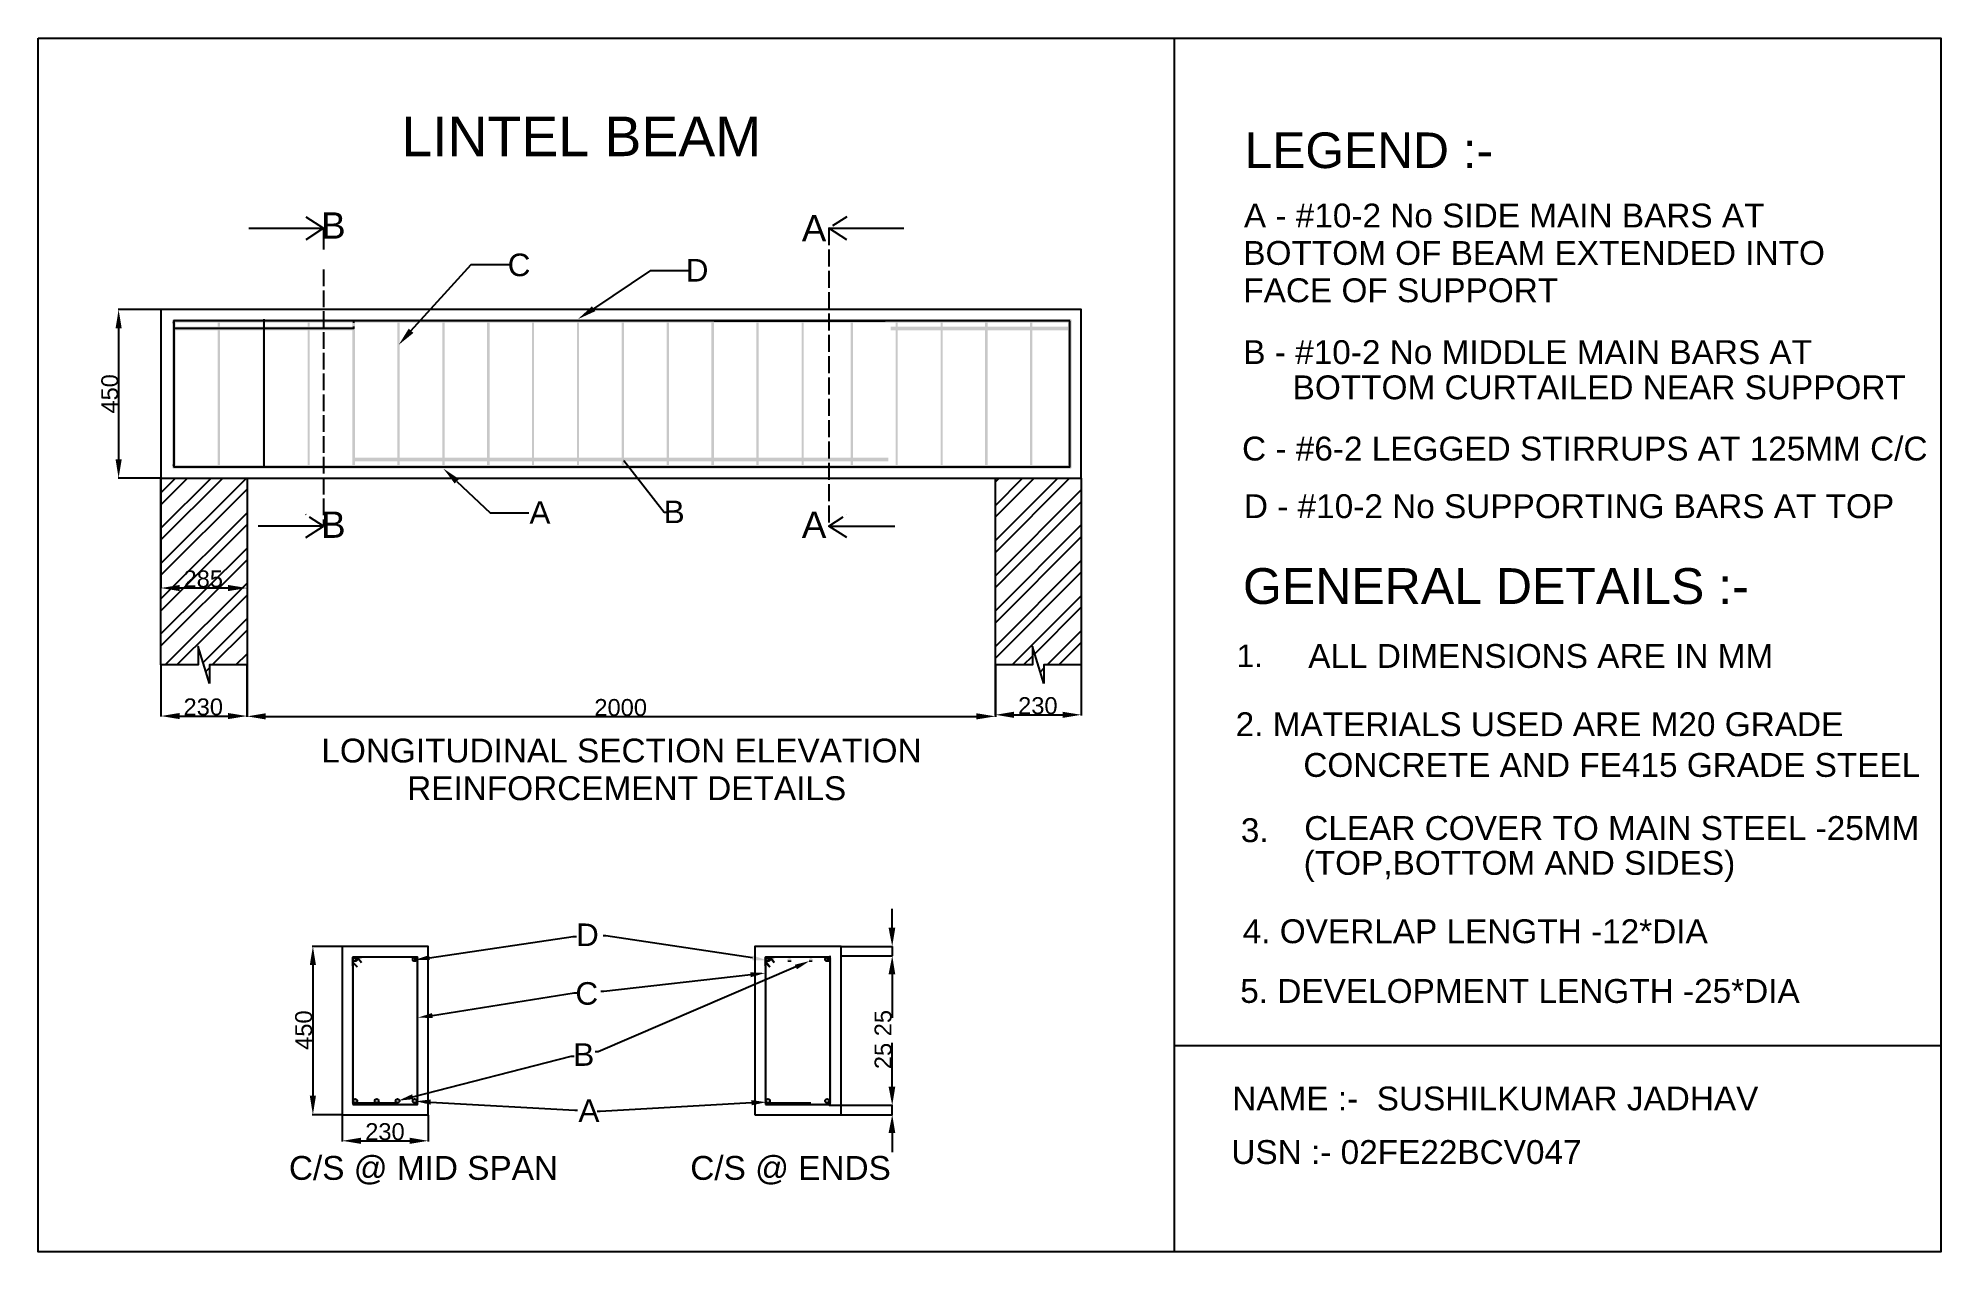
# Model space of a CAD drawing. Header units: millimetres. Extents: x 767 to 5854, y 447 to 3694.
import ezdxf

# ---------------------------------------------------------------- set-up
doc = ezdxf.new("R2010")
doc.units = ezdxf.units.MM
doc.linetypes.add('PDF_IMPORT', pattern=[1, 0.8, -0.2])
doc.layers.add('PDF_PDF_0', color=7, linetype='Continuous')
doc.layers.add('PDF_Text', color=7, linetype='Continuous')
doc.styles.add('PDF ArialMT', font='arial.ttf')
doc.styles.add('PDF TimesNewRomanPS-BoldMT', font='arial.ttf')
doc.styles.add('PDF TimesNewRomanPSMT', font='arial.ttf')

msp = doc.modelspace()

# ---------------------------------------------------------------- hatches: boundary and pattern name
at = {"layer": 'PDF_PDF_0', "transparency": 33554559}
h = msp.add_hatch(color=256, dxfattribs=at)
h.paths.add_polyline_path([(1128, 2942), (1125.6, 2939.5), (1125.6, 2938.7), (1124.7, 2937.9), (1124.7, 2546.4), (1125.6, 2545.6), (1125.6, 2544.8), (1128, 2542.3), (3527.8, 2542.3), (3529.4, 2543.9), (3529.4, 2544.8), (3530.2, 2545.6), (3530.2, 2938.7), (3529.4, 2939.5), (3529.4, 2940.3), (3527.8, 2942)])
h.paths.add_polyline_path([(3520.4, 2932.2), (3520.4, 2552.1), (3424.6, 2552.1), (3424.6, 2932.2)], flags=0)
h.paths.add_polyline_path([(1246.8, 2932.2), (1246.8, 2552.1), (1134.6, 2552.1), (1134.6, 2932.2)], flags=0)
h.paths.add_polyline_path([(1253.3, 2932.2), (1367.2, 2932.2), (1367.2, 2552.1), (1253.3, 2552.1)], flags=0)
h.paths.add_polyline_path([(1372.9, 2932.2), (1487.6, 2932.2), (1487.6, 2552.1), (1372.9, 2552.1)], flags=0)
h.paths.add_polyline_path([(1493.3, 2932.2), (1607.1, 2932.2), (1607.1, 2552.1), (1493.3, 2552.1)], flags=0)
h.paths.add_polyline_path([(1613.7, 2932.2), (1727.5, 2932.2), (1727.5, 2552.1), (1613.7, 2552.1)], flags=0)
h.paths.add_polyline_path([(1733.3, 2932.2), (1847.9, 2932.2), (1847.9, 2552.1), (1733.3, 2552.1)], flags=0)
h.paths.add_polyline_path([(1853.7, 2932.2), (1966.7, 2932.2), (1966.7, 2552.1), (1853.7, 2552.1)], flags=0)
h.paths.add_polyline_path([(1974.1, 2932.2), (2087.1, 2932.2), (2087.1, 2552.1), (1974.1, 2552.1)], flags=0)
h.paths.add_polyline_path([(2092.8, 2932.2), (2207.5, 2932.2), (2207.5, 2552.1), (2092.8, 2552.1)], flags=0)
h.paths.add_polyline_path([(2213.2, 2932.2), (2327.1, 2932.2), (2327.1, 2552.1), (2213.2, 2552.1)], flags=0)
h.paths.add_polyline_path([(2332.8, 2932.2), (2447.5, 2932.2), (2447.5, 2552.1), (2332.8, 2552.1)], flags=0)
h.paths.add_polyline_path([(2453.2, 2932.2), (2567, 2932.2), (2567, 2552.1), (2453.2, 2552.1)], flags=0)
h.paths.add_polyline_path([(2573.6, 2932.2), (2687.4, 2932.2), (2687.4, 2552.1), (2573.6, 2552.1)], flags=0)
h.paths.add_polyline_path([(2693.2, 2932.2), (2807.8, 2932.2), (2807.8, 2552.1), (2693.2, 2552.1)], flags=0)
h.paths.add_polyline_path([(2813.6, 2932.2), (2938.9, 2932.2), (2938.9, 2552.1), (2813.6, 2552.1)], flags=0)
h.paths.add_polyline_path([(2945.4, 2932.2), (3059.3, 2932.2), (3059.3, 2552.1), (2945.4, 2552.1)], flags=0)
h.paths.add_polyline_path([(3065, 2932.2), (3179.7, 2932.2), (3179.7, 2552.1), (3065, 2552.1)], flags=0)
h.paths.add_polyline_path([(3185.4, 2932.2), (3298.4, 2932.2), (3298.4, 2552.1), (3185.4, 2552.1)], flags=0)
h.paths.add_polyline_path([(3305, 2932.2), (3418.8, 2932.2), (3418.8, 2552.1), (3305, 2552.1)], flags=0)
for points in [[(1129.6, 2922.3), (1129.6, 2912.5), (1610.4, 2912.5), (1610.4, 2922.3)], [(3046.2, 2922.3), (3046.2, 2912.5), (3525.3, 2912.5), (3525.3, 2922.3)], [(3525.3, 2938.7), (3524.5, 2937.9), (3523.7, 2937.1), (3524.5, 2936.3), (3525.3, 2935.4), (3526.1, 2936.3), (3526.9, 2937.1), (3526.1, 2937.9)], [(3039.6, 2562), (3039.6, 2571.8), (1611.2, 2571.8), (1611.2, 2562)], [(2721, 1207.3), (2725.1, 1211.4), (2713.6, 1226.1), (2708.7, 1222)], [(2732.5, 1219.6), (2737.4, 1222.8), (2725.1, 1238.4), (2721, 1234.3)]]:
    msp.add_hatch(color=256, dxfattribs=at).paths.add_polyline_path(points)
h = msp.add_hatch(color=256, dxfattribs=at)
h.paths.add_polyline_path([(1612.1, 1231), (1611.2, 1230.2), (1611.2, 1233.5), (1615.3, 1233.5), (1614.5, 1232.7), (1613.7, 1232.7), (1612.9, 1231.9), (1612.1, 1231.9)])
h.paths.add_polyline_path([(1611.2, 1215.1), (1617.8, 1207.3), (1622.7, 1211.4), (1611.2, 1225.1), (1611.2, 1226.1), (1613.7, 1223.7), (1618.6, 1223.7), (1618.6, 1224.5), (1619.4, 1225.3), (1620.2, 1225.3), (1620.2, 1226.1), (1621.1, 1226.9), (1621.1, 1229.4), (1620.2, 1230.2), (1620.2, 1231), (1619.4, 1231.9), (1618.6, 1231.9), (1618.6, 1232.7), (1617, 1232.7), (1616.1, 1233.5), (1618.4, 1233.5), (1629.3, 1219.6), (1634.2, 1222.8), (1626.3, 1233.5), (1773.4, 1233.5), (1772.6, 1232.7), (1771.8, 1232.7), (1770.9, 1231.9), (1770.1, 1231.9), (1769.3, 1231), (1769.3, 1225.3), (1770.1, 1225.3), (1771.8, 1223.7), (1775.9, 1223.7), (1777.5, 1225.3), (1778.3, 1225.3), (1778.3, 1226.1), (1779.1, 1226.9), (1779.1, 851), (1778.3, 851.8), (1778.3, 853.5), (1776.7, 855.1), (1775.9, 855.1), (1775, 855.9), (1772.6, 855.9), (1771.8, 855.1), (1770.9, 855.1), (1769.3, 853.5), (1769.3, 847.7), (1771.8, 845.3), (1731.6, 845.3), (1734.1, 847.7), (1734.1, 853.5), (1732.5, 855.1), (1731.6, 855.1), (1730.8, 855.9), (1728.4, 855.9), (1727.5, 855.1), (1726.7, 855.1), (1725.1, 853.5), (1725.1, 851.8), (1724.3, 851), (1724.3, 849.4), (1725.1, 848.6), (1725.1, 847.7), (1727.5, 845.3), (1674.3, 845.3), (1676.8, 847.7), (1676.8, 848.6), (1677.6, 849.4), (1677.6, 851), (1676.8, 851.8), (1676.8, 853.5), (1675.1, 855.1), (1674.3, 855.1), (1673.5, 855.9), (1671, 855.9), (1670.2, 855.1), (1669.4, 855.1), (1667.7, 853.5), (1667.7, 847.7), (1670.2, 845.3), (1618.6, 845.3), (1618.6, 846.1), (1620.2, 847.7), (1620.2, 848.6), (1621.1, 849.4), (1621.1, 851), (1620.2, 851.8), (1620.2, 853.5), (1618.6, 855.1), (1617, 855.9), (1614.5, 855.9), (1613.7, 855.1), (1612.9, 855.1), (1612.1, 854.3), (1612.1, 853.5), (1611.2, 851.8)], flags=0)
h.paths.add_polyline_path([(1612.1, 846.9), (1613.7, 845.3), (1611.2, 845.3), (1611.2, 848.6), (1612.1, 847.7)], flags=0)
h.paths.add_polyline_path([(1778.3, 1231), (1777.5, 1231.9), (1776.7, 1231.9), (1775.9, 1232.7), (1775, 1232.7), (1774.2, 1233.5), (1779.1, 1233.5), (1779.1, 1229.4), (1778.3, 1230.2)], flags=0)
h.paths.add_polyline_path([(1775.9, 845.3), (1778.3, 847.7), (1778.3, 848.6), (1779.1, 849.4), (1779.1, 845.3)], flags=0)
h.paths.add_polyline_path([(1604.7, 845.3), (1607.1, 841.2), (1611.2, 839.5), (1779.1, 839.5), (1783.2, 841.2), (1784.9, 845.3), (1784.9, 1233.5), (1783.2, 1237.6), (1779.1, 1239.2), (1611.2, 1239.2), (1607.1, 1237.6), (1604.7, 1233.5)], flags=0)
h = msp.add_hatch(color=256, dxfattribs=at)
h.paths.add_polyline_path([(2721, 1223.7), (2722.7, 1225.3), (2723.5, 1225.3), (2723.5, 1226.9), (2724.3, 1228.6), (2723.5, 1229.4), (2723.5, 1231), (2722.7, 1231.9), (2721.8, 1231.9), (2721, 1232.7), (2720.2, 1232.7), (2719.4, 1233.5), (2775.9, 1233.5), (2774.3, 1232.7), (2773.4, 1232.7), (2772.6, 1231.9), (2771.8, 1231.9), (2771, 1231), (2771, 1230.2), (2770.2, 1229.4), (2770.2, 1226.9), (2771, 1226.1), (2771, 1225.3), (2771.8, 1225.3), (2773.4, 1223.7), (2778.3, 1223.7), (2780.8, 1226.1), (2780.8, 1230.2), (2780, 1231), (2780, 1231.9), (2779.2, 1231.9), (2778.3, 1232.7), (2777.5, 1232.7), (2776.7, 1233.5), (2831.6, 1233.5), (2830.8, 1232.7), (2829.9, 1232.7), (2827.5, 1230.2), (2827.5, 1226.1), (2828.3, 1225.3), (2829.1, 1225.3), (2829.1, 1224.5), (2829.9, 1223.7), (2834.9, 1223.7), (2837.3, 1226.1), (2837.3, 1230.2), (2836.5, 1231), (2836.5, 1231.9), (2835.7, 1231.9), (2834.9, 1232.7), (2834, 1232.7), (2833.2, 1233.5), (2876.6, 1233.5), (2875.8, 1232.7), (2875, 1232.7), (2874.2, 1231.9), (2873.4, 1231.9), (2872.5, 1231), (2872.5, 1230.2), (2871.7, 1229.4), (2871.7, 1226.9), (2872.5, 1226.1), (2872.5, 1225.3), (2873.4, 1225.3), (2875, 1223.7), (2879.1, 1223.7), (2881.5, 1226.1), (2881.5, 851.8), (2880.7, 853.5), (2880.7, 854.3), (2879.9, 855.1), (2879.1, 855.1), (2878.3, 855.9), (2875.8, 855.9), (2875, 855.1), (2874.2, 855.1), (2872.5, 853.5), (2872.5, 851.8), (2871.7, 851), (2871.7, 849.4), (2872.5, 848.6), (2872.5, 847.7), (2875, 845.3), (2721, 845.3), (2723.5, 847.7), (2723.5, 849.4), (2724.3, 850.2), (2723.5, 851), (2723.5, 853.5), (2721.8, 855.1), (2721, 855.1), (2720.2, 855.9), (2717.7, 855.9), (2716.9, 855.1), (2716.1, 855.1), (2714.5, 853.5), (2714.5, 851), (2713.6, 850.2), (2714.5, 849.4), (2714.5, 847.7), (2716.9, 845.3), (2713.6, 845.3), (2713.6, 850.2), (2713.6, 1226.9), (2714.5, 1226.9), (2714.5, 1225.3), (2715.3, 1225.3), (2716.9, 1223.7)])
h.paths.add_polyline_path([(2714.1, 1227.6), (2713.6, 1227.8), (2713.6, 1228.6), (2713.6, 1233.5), (2718.6, 1233.5), (2717.7, 1232.7), (2716.9, 1232.7), (2716.1, 1231.9), (2715.3, 1231.9), (2714.5, 1231), (2714.5, 1229.4), (2713.6, 1228.6)], flags=0)
h.paths.add_polyline_path([(2707.9, 1226.9), (2707.9, 845.3), (2709.6, 841.2), (2713.6, 839.5), (2881.5, 839.5), (2885.6, 841.2), (2888.1, 845.3), (2888.1, 1233.5), (2885.6, 1237.6), (2881.5, 1239.2), (2713.6, 1239.2), (2709.6, 1237.6), (2707.9, 1233.5), (2707.9, 1229.7), (2677.6, 1240), (2676, 1226.9)], flags=0)
h.paths.add_polyline_path([(2880.7, 1231), (2880.7, 1231.9), (2879.9, 1231.9), (2879.1, 1232.7), (2878.3, 1232.7), (2877.5, 1233.5), (2881.5, 1233.5), (2881.5, 1230.2)], flags=0)
h.paths.add_polyline_path([(2880.7, 846.9), (2880.7, 847.7), (2881.5, 848.6), (2881.5, 845.3), (2879.1, 845.3)], flags=0)

# ---------------------------------------------------------------- linework, layer by layer
at = {"layer": 'PDF_PDF_0', "lineweight": 25}
for points in [[(766.8, 3693.9), (5853.8, 3693.9), (5853.8, 447.2), (766.8, 447.2)], [(1095.2, 2516.9), (3555.6, 2516.9), (3555.6, 2967.4), (1095.2, 2967.4)], [(3525.3, 2937.1), (1129.6, 2937.1), (1129.6, 2547.2), (3525.3, 2547.2)], [(1225.5, 1967.3), (1195.2, 2066.4), (1195.2, 2017.3), (1095.2, 2017.3), (1095.2, 2516.9), (1325.4, 2516.9), (1325.4, 2017.3), (1225.5, 2017.3)], [(3455.7, 1967.3), (3425.4, 2066.4), (3425.4, 2017.3), (3326.3, 2017.3), (3326.3, 2516.9), (3555.6, 2516.9), (3555.6, 2017.3), (3455.7, 2017.3)], [(1580.1, 814.2), (1809.4, 814.2), (1809.4, 1264.6), (1580.1, 1264.6)], [(1608, 842), (1781.6, 842), (1781.6, 1236), (1608, 1236)], [(2683.3, 814.2), (2913.5, 814.2), (2913.5, 1264.6), (2683.3, 1264.6)], [(2711.2, 842), (2884.8, 842), (2884.8, 1236), (2711.2, 1236)]]:
    msp.add_lwpolyline(points, close=True, dxfattribs=at)
for points in [[(3803.8, 3693.9), (3803.8, 447.2)], [(1482.6, 3215.5), (1530.2, 3185.2), (1482.6, 3154.1)], [(1330.3, 3185.2), (1379.4, 3185.2), (1530.2, 3185.2), (1530.2, 3127.9)], [(2929.1, 3154.1), (2880.7, 3185.2), (3030.6, 3185.2), (3081.4, 3185.2)], [(1763.6, 2910.9), (1924.9, 3087.8), (2028.9, 3087.8)], [(2252.5, 2969.8), (2404.9, 3072.2), (2508.9, 3072.2)], [(1094.4, 2967.4), (981.4, 2967.4)], [(982.2, 2917.4), (982.2, 2566.9)], [(1610.4, 2922.3), (1610.4, 2917.4), (1129.6, 2917.4)], [(1370.4, 2942), (1370.4, 2937.1), (1370.4, 2547.2)], [(1610.4, 2937.1), (1610.4, 2932.2)], [(2574.4, 2937.1), (3023.2, 2937.1), (3031.4, 2937.1)], [(2332.8, 2563.6), (2440.9, 2426), (2449.1, 2426)], [(1094.4, 2516.9), (981.4, 2516.9)], [(1095.2, 2477.6), (1134.6, 2516.9)], [(1095.2, 2382.6), (1229.6, 2516.9)], [(1095.2, 2288.4), (1323.8, 2516.9)], [(1095.2, 2445.7), (1166.5, 2516.9)], [(1095.2, 2351.5), (1260.7, 2516.9)], [(1095.2, 2516.9), (1095.2, 2222.1)], [(1325.4, 2516.9), (1325.4, 2222.1)], [(1886.4, 2507.9), (1975.7, 2424.4), (2078.9, 2424.4)], [(3326.3, 2444), (3398.4, 2516.9)], [(3326.3, 2349.8), (3493.4, 2516.9)], [(3326.3, 2507.1), (3336.1, 2516.9)], [(3326.3, 2412.9), (3429.5, 2516.9)], [(3326.3, 2317.9), (3524.5, 2516.9)], [(1095.2, 2257.3), (1325.4, 2487.4)], [(3326.3, 2255.6), (3555.6, 2485.8)], [(3326.3, 2224.5), (3555.6, 2453.8)], [(1095.2, 2194.2), (1325.4, 2424.4)], [(1095.2, 2162.3), (1325.4, 2393.2)], [(3326.3, 2161.5), (3555.6, 2391.6)], [(1482.6, 2358), (1530.2, 2388.3), (1379.4, 2388.3), (1354.9, 2388.3)], [(2929.1, 2358), (2880.7, 2388.3), (3030.6, 2388.3), (3056.8, 2388.3)], [(3326.3, 2129.5), (3555.6, 2359.7)], [(1095.2, 2100), (1325.4, 2329.4)], [(1095.2, 2068.1), (1325.4, 2298.2)], [(3326.3, 2066.4), (3555.6, 2296.6)], [(3326.3, 2035.3), (3555.6, 2265.5)], [(1106.7, 2017.3), (1325.4, 2236)], [(1137.8, 2017.3), (1325.4, 2204)], [(1274.6, 2222.9), (1145.2, 2222.9)], [(3370.5, 2017.3), (3555.6, 2202.4)], [(1208.3, 2023.9), (1325.4, 2141)], [(3431.1, 2046.8), (3555.6, 2171.3)], [(1232, 2017.3), (1325.4, 2109.9)], [(3464.7, 2017.3), (3555.6, 2108.2)], [(1295.1, 2017.3), (1325.4, 2046.8)], [(3401.6, 2017.3), (3425.4, 2041.1)], [(3495.8, 2017.3), (3555.6, 2077.1)], [(1095.2, 2016.5), (1095.2, 1879.7)], [(1215.6, 2000.1), (1225.5, 2009.9)], [(1325.4, 1878.1), (1325.4, 2016.5), (1325.4, 1879.7)], [(3326.3, 1882.2), (3326.3, 2016.5), (3326.3, 1878.1)], [(3446.7, 1998.5), (3455.7, 2008.3)], [(3555.6, 2016.5), (3555.6, 1882.2)], [(3454, 1974.7), (3455.7, 1977.2)], [(3375.4, 1883.8), (3505.6, 1883.8)], [(1145.2, 1880.5), (1274.6, 1880.5)], [(1375.4, 1879.7), (3275.5, 1879.7)], [(3050.3, 1314.6), (3050.3, 1364.5)], [(1813.5, 1234.3), (2197.7, 1290.8), (2205.8, 1290.8)], [(2676.8, 1233.5), (2284.5, 1292.5), (2277.1, 1292.5)], [(1579.3, 1264.6), (1499.8, 1264.6)], [(1608, 1212.2), (1608, 1236), (1631.7, 1236), (1608, 1236)], [(1608, 1233.5), (1611.2, 1233.5), (1616.1, 1233.5), (1616.1, 1228.6)], [(1608, 1221.2), (1620.2, 1209.7)], [(1620.2, 1236), (1631.7, 1221.2)], [(1781.6, 1233.5), (1779.1, 1233.5), (1774.2, 1233.5), (1774.2, 1228.6)], [(2711.2, 1212.2), (2711.2, 1236), (2734.9, 1236), (2711.2, 1236)], [(2711.2, 1233.5), (2713.6, 1233.5), (2718.6, 1233.5), (2718.6, 1228.6)], [(2711.2, 1221.2), (2722.7, 1209.7)], [(2722.7, 1236), (2734.9, 1221.2)], [(2884.8, 1233.5), (2881.5, 1233.5), (2876.6, 1233.5), (2876.6, 1228.6)], [(2884.8, 1236), (2884.8, 1239.2)], [(2914.3, 1264.6), (3051.1, 1264.6)], [(2914.3, 1239.2), (3051.1, 1239.2)], [(3050.3, 1264.6), (3050.3, 1239.2)], [(1501.5, 1214.7), (1501.5, 864.9)], [(2792.3, 1209.7), (2264, 982.1), (2255.8, 982.1)], [(2671.9, 1188.4), (2279.6, 1144.2), (2271.4, 1144.2)], [(3050.3, 1189.3), (3050.3, 1073)], [(1820.9, 1079.5), (2200.1, 1140.1), (2208.3, 1140.1)], [(1768.5, 862.5), (2191.9, 970.6), (2200.1, 970.6)], [(3050.3, 889.5), (3050.3, 1006.6)], [(3803.8, 999.3), (5853.8, 999.3)], [(1579.3, 814.2), (1499.8, 814.2)], [(1608, 842), (1611.2, 842), (1611.2, 845.3), (1613.7, 845.3)], [(1729.2, 845.3), (1672.7, 845.3), (1616.1, 845.3), (1611.2, 845.3), (1621.1, 845.3)], [(1781.6, 842), (1781.6, 845.3), (1779.1, 845.3), (1774.2, 845.3)], [(1816, 847.7), (2201.8, 826.4), (2209.1, 826.4)], [(2674.3, 846.1), (2269.7, 823.2), (2261.5, 823.2)], [(2711.2, 842), (2713.6, 842), (2713.6, 845.3), (2716.9, 845.3)], [(2832.4, 845.3), (2775.9, 845.3), (2718.6, 845.3), (2713.6, 845.3), (2724.3, 845.3)], [(2884.8, 842), (2884.8, 845.3), (2881.5, 845.3), (2876.6, 845.3)], [(2881.5, 842), (2881.5, 839.5), (2906.1, 839.5)], [(2906.9, 839.5), (3051.1, 839.5)], [(2906.9, 814.2), (3051.1, 814.2)], [(3050.3, 814.2), (3050.3, 839.5)], [(1580.1, 813.3), (1580.1, 742.9)], [(1809.4, 813.3), (1809.4, 742.9)], [(3050.3, 765), (3050.3, 714.2)], [(1630.1, 744.5), (1760.3, 744.5)]]:
    msp.add_lwpolyline(points, dxfattribs=at)
at = {"layer": 'PDF_PDF_0', "linetype": 'PDF_IMPORT', "lineweight": 25, "ltscale": 57.038691}
msp.add_lwpolyline([(2929.1, 3215.5), (2880.7, 3185.2), (2880.7, 2388.3), (2929.1, 2419.4)], dxfattribs=at)
at = {"layer": 'PDF_PDF_0', "linetype": 'PDF_IMPORT', "lineweight": 25, "ltscale": 55.693895}
msp.add_lwpolyline([(1530.2, 3074.7), (1530.2, 2388.3), (1482.6, 2419.4)], dxfattribs=at)
at = {"layer": 'PDF_PDF_0', "lineweight": 0}
for points in [[(1129.6, 2933), (1127.2, 2933), (1129.6, 2933)], [(1129.6, 2932.2), (1128.8, 2932.2), (1129.6, 2932.2)], [(1129.6, 2551.3), (1127.2, 2551.3), (1129.6, 2551.3)], [(1129.6, 2552.1), (1128.8, 2552.1), (1129.6, 2552.1)], [(2780, 1225.3), (2771, 1225.3), (2780, 1225.3)], [(2836.5, 1225.3), (2828.3, 1225.3), (2836.5, 1225.3)], [(2880.7, 1225.3), (2872.5, 1225.3), (2880.7, 1225.3)], [(2880.7, 1225.3), (2872.5, 1225.3), (2880.7, 1225.3)], [(1618.6, 855.1), (1613.7, 855.1), (1618.6, 855.1)]]:
    msp.add_lwpolyline(points, dxfattribs=at)
at = {"layer": 'PDF_PDF_0', "lineweight": 25}
for centre in [(1614.7, 1229.9), (1773.6, 1229.9), (2718, 1229.9), (2876.1, 1229.9), (1614.7, 851.4), (1672.1, 851.4), (1727.8, 851.4), (1773.6, 851.4), (2718, 851.4), (2876.1, 851.4)]:
    msp.add_circle(centre, 5.32, dxfattribs=at)
at = {"layer": 'PDF_PDF_0', "transparency": 33554559}
for points in [[(974, 2917.4), (990.4, 2917.4), (982.2, 2967.4)], [(2256.6, 2963.3), (2209.9, 2942), (2247.6, 2976.4)], [(1770.1, 2905.1), (1730.8, 2873.2), (1757.8, 2916.6)], [(2574.4, 2936.3), (2570.3, 2937.1), (2574.4, 2937.9)], [(974, 2566.9), (990.4, 2566.9), (982.2, 2516.9)], [(2332, 2563.6), (2330.3, 2566.9), (2332.8, 2564.4)], [(1880.7, 2502.2), (1850.4, 2542.3), (1892.2, 2514.5)], [(1145.2, 2231.1), (1145.2, 2214.7), (1095.2, 2222.9)], [(1274.6, 2231.1), (1274.6, 2214.7), (1325.4, 2222.9)], [(1145.2, 1888.7), (1145.2, 1872.3), (1095.2, 1880.5)], [(1274.6, 1888.7), (1274.6, 1872.3), (1325.4, 1880.5)], [(1375.4, 1887.9), (1375.4, 1871.5), (1325.4, 1879.7)], [(3275.5, 1887.9), (3275.5, 1871.5), (3326.3, 1879.7)], [(3375.4, 1892), (3375.4, 1875.6), (3326.3, 1883.8)], [(3505.6, 1892), (3505.6, 1875.6), (3555.6, 1883.8)], [(3040.4, 1314.6), (3058.5, 1314.6), (3050.3, 1264.6)], [(1493.3, 1214.7), (1509.7, 1214.7), (1501.5, 1264.6)], [(1814.4, 1227.8), (1774.2, 1228.6), (1811.9, 1240.9)], [(2789.8, 1215.5), (2829.1, 1225.3), (2795.5, 1203.2)], [(3040.4, 1189.3), (3058.5, 1189.3), (3050.3, 1239.2)], [(2671.1, 1195), (2711.2, 1193.4), (2671.9, 1181.9)], [(1821.7, 1073), (1781.6, 1073.8), (1820.1, 1086.1)], [(1493.3, 864.9), (1509.7, 864.9), (1501.5, 814.2)], [(1770.1, 855.9), (1730, 851.8), (1766.9, 869)], [(3040.4, 889.5), (3058.5, 889.5), (3050.3, 839.5)], [(1816, 841.2), (1776.7, 850.2), (1816.8, 855.1)], [(2673.5, 853.5), (2713.6, 847.7), (2674.3, 839.5)], [(3040.4, 765), (3058.5, 765), (3050.3, 814.2)], [(1630.1, 752.7), (1630.1, 736.3), (1580.1, 744.5)], [(1760.3, 752.7), (1760.3, 736.3), (1809.4, 744.5)]]:
    msp.add_solid(points, dxfattribs=at)

# ---------------------------------------------------------------- texts
at = {"layer": 'PDF_Text', "attachment_point": 4}
for s, insert, char_height, style in [('LINTEL BEAM', (1738, 3430.9), 105.953, 'PDF TimesNewRomanPS-BoldMT'), ('LEGEND :-', (3992.1, 3393), 95.15, 'PDF TimesNewRomanPSMT'), ('B', (1523.4, 3192.5), 70.4, 'PDF ArialMT'), ('A', (2808.5, 3185.1), 70.4, 'PDF ArialMT'), ('A - #10-2 No SIDE MAIN BARS AT', (3990.4, 3218.7), 63.805, 'PDF TimesNewRomanPSMT'), ('C', (2022.2, 3086.7), 60.4, 'PDF ArialMT'), ('BOTTOM OF BEAM EXTENDED INTO', (3988.8, 3118.7), 63.805, 'PDF TimesNewRomanPSMT'), ('D', (2498.1, 3072.8), 60.4, 'PDF ArialMT'), ('FACE OF SUPPORT', (3988.8, 3018.8), 63.805, 'PDF TimesNewRomanPSMT'), ('B - #10-2 No MIDDLE MAIN BARS AT', (3988.8, 2853.4), 63.805, 'PDF TimesNewRomanPSMT'), ('BOTTOM CURTAILED NEAR SUPPORT', (4120.7, 2759.2), 63.805, 'PDF TimesNewRomanPSMT'), ('C - #6-2 LEGGED STIRRUPS AT 125MM C/C', (3985.5, 2595.4), 63.805, 'PDF TimesNewRomanPSMT'), ('A', (2080.4, 2424.9), 60.4, 'PDF ArialMT'), ('B', (2439.1, 2426.6), 60.4, 'PDF ArialMT'), ('D - #10-2 No SUPPORTING BARS AT TOP', (3990.4, 2441.4), 63.805, 'PDF TimesNewRomanPSMT'), ('B', (1523.4, 2392.3), 70.4, 'PDF ArialMT'), ('A', (2808.5, 2392.3), 70.4, 'PDF ArialMT'), ('285', (1155.7, 2247.1), 45.27, 'PDF ArialMT'), ('GENERAL DETAILS :-', (3988, 2227.5), 95.707, 'PDF TimesNewRomanPSMT'), ('1.', (3970.8, 2041.6), 60.37, 'PDF ArialMT'), ('ALL DIMENSIONS ARE IN MM', (4162.4, 2040.8), 63.805, 'PDF TimesNewRomanPSMT'), ('230', (1155.7, 1904.7), 45.27, 'PDF ArialMT'), ('2000', (2254, 1903.1), 45.27, 'PDF ArialMT'), ('230', (3386.8, 1908), 45.27, 'PDF ArialMT'), ('2. MATERIALS USED ARE M20 GRADE', (3968.3, 1858.2), 63.805, 'PDF TimesNewRomanPSMT'), ('LONGITUDINAL SECTION ELEVATION', (1524.2, 1787.8), 63.805, 'PDF TimesNewRomanPSMT'), ('CONCRETE AND FE415 GRADE STEEL', (4149.3, 1749.3), 63.805, 'PDF TimesNewRomanPSMT'), ('REINFORCEMENT DETAILS', (1753.6, 1687), 63.805, 'PDF TimesNewRomanPSMT'), ('3.', (3982.2, 1574.8), 63.8, 'PDF TimesNewRomanPSMT'), ('CLEAR COVER TO MAIN STEEL -25MM', (4151.8, 1580.5), 63.805, 'PDF TimesNewRomanPSMT'), ('(TOP,BOTTOM AND SIDES)', (4150.2, 1478.2), 63.805, 'PDF TimesNewRomanPSMT'), ('D', (2204.9, 1295.5), 60.4, 'PDF ArialMT'), ('4. OVERLAP LENGTH -12*DIA', (3987.2, 1304.5), 63.805, 'PDF TimesNewRomanPSMT'), ('5. DEVELOPMENT LENGTH -25*DIA', (3980.6, 1144.8), 63.805, 'PDF TimesNewRomanPSMT'), ('C', (2203.2, 1138.2), 60.4, 'PDF ArialMT'), ('B', (2197.5, 975.2), 60.4, 'PDF ArialMT'), ('NAME :-  SUSHILKUMAR JADHAV', (3959.3, 857.3), 63.805, 'PDF TimesNewRomanPSMT'), ('A', (2211.4, 825.3), 60.4, 'PDF ArialMT'), ('230', (1641.4, 768.7), 45.27, 'PDF ArialMT'), ('USN :- 02FE22BCV047', (3956.9, 714), 63.805, 'PDF TimesNewRomanPSMT'), ('C/S @ MID SPAN', (1437.4, 665.6), 63.805, 'PDF TimesNewRomanPSMT'), ('C/S @ ENDS', (2510.4, 665.6), 63.8, 'PDF TimesNewRomanPSMT')]:
    msp.add_mtext(s, dxfattribs=dict(at, insert=insert, char_height=char_height, style=style))
at = {"layer": 'PDF_Text', "attachment_point": 4, "rotation": 90, "style": 'PDF ArialMT'}
for s, insert, char_height in [('450', (958.7, 2689.8), 45.01), ('450', (1477.2, 987.8), 45.27), ('25 25', (3026, 936.2), 45.27)]:
    msp.add_mtext(s, dxfattribs=dict(at, insert=insert, char_height=char_height))

doc.saveas('drawing.dxf')
